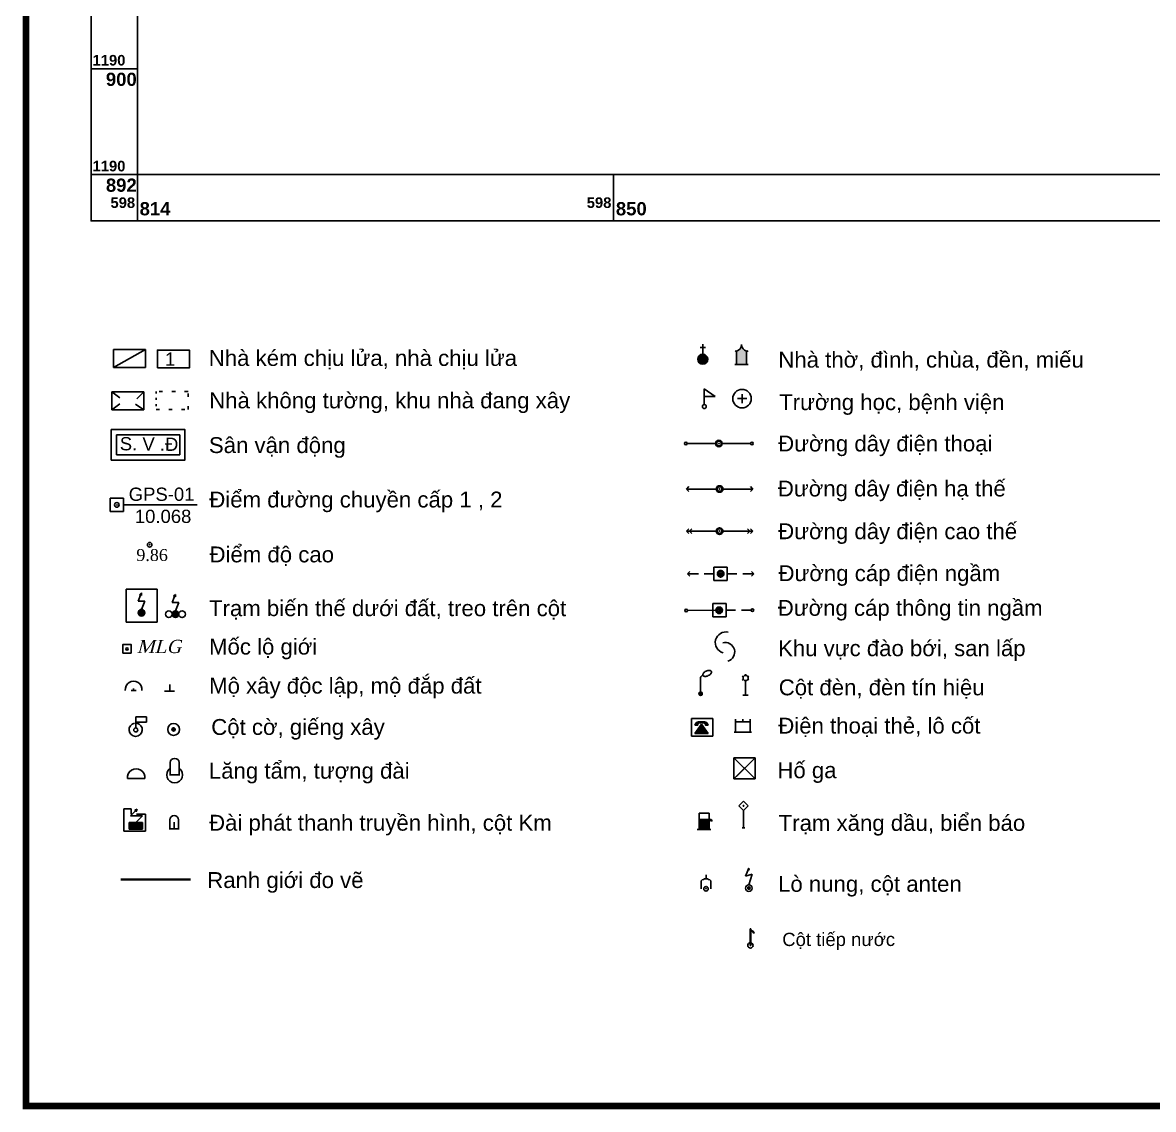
# Model space of a CAD drawing. Header units: millimetres. Extents: x 598805 to 599216, y 1190821 to 1191401.
# Drawn here: x 598805.3 to 598890.8, y 1190821.4 to 1190903.5 of the extents above; entities that cross this region are included whole.
import ezdxf
from ezdxf.enums import TextEntityAlignment as Align

# ---------------------------------------------------------------- set-up
doc = ezdxf.new("R2010")
doc.units = ezdxf.units.MM
doc.header["$PDMODE"] = 32
doc.header["$PDSIZE"] = 0.35
doc.linetypes.add('CHAMCHAM', pattern=[0.48, 0.13, -0.35])
doc.linetypes.add('GACH2', pattern=[3, 2, -1])
for name, color, linetype in [('BE CHIM', 62, 'GACH2'), ('CAP THONG TIN NGAM', 5, 'Continuous'), ('DANDUNG', 7, 'Continuous'), ('diem', 2, 'Continuous'), ('Docao', 22, 'Continuous'), ('GHICHU', 2, 'Continuous'), ('hl', 5, 'Continuous'), ('KHUNG BAN DO', 5, 'Continuous'), ('KTN', 7, 'Continuous'), ('NHA KIEN CO', 1, 'Continuous'), ('NHA TAM', 30, 'Continuous'), ('RANH', 7, 'Continuous'), ('TOADO', 1, 'Continuous'), ('TRAM BIEN THE', 230, 'Continuous'), ('VANHOA', 255, 'Continuous')]:
    doc.layers.add(name, color=color, linetype=linetype)
doc.layers.add('Level 18', color=7, linetype='Continuous', lineweight=0)
doc.styles.add('Arial', font='arialbd.ttf')
doc.styles.add('HELVETICA', font='arial.ttf')
doc.styles.add('TIMES', font='times.ttf')
doc.styles.add('TXT', font='')
doc.styles.add('VN-Helve', font='')
doc.styles.add('VNTIME-GC', font='', dxfattribs={"oblique": 15})
doc.styles.get('TXT').set_extended_font_data('.VnArial')
doc.styles.get('VN-Helve').set_extended_font_data('VNI-Helve')
doc.styles.get('VNTIME-GC').set_extended_font_data('.VnTime')

# ---------------------------------------------------------------- blocks, each defined once
blk = doc.blocks.new('TRAM BIEN THE TREN COT')
blk.add_hatch(color=256).paths.add_polyline_path([(0, 3), (-0.27, 2.73), (0.01, 2.61)])
h = blk.add_hatch(color=256)
edge = h.paths.add_edge_path()
edge.add_arc((0, 0), 0.5, 0, 360)
for p, q in [((-0.51, 1.75), (-0.13, 2.67)), ((0.51, 1.75), (-0.51, 1.75)), ((0, 3), (-0.27, 2.73)), ((0.01, 2.61), (-0.27, 2.73)), ((0.01, 2.61), (0, 3)), ((0, 0.5), (0.51, 1.75))]:
    blk.add_line(p, q)
for centre in [(-1, 0), (0, 0), (1, 0)]:
    blk.add_circle(centre, 0.5)
blk = doc.blocks.new('*X42')
at = {"color": 0}
for p, q in [((-0.25, 0), (0, 0.25)), ((0, -0.25), (-0.25, 0)), ((-0.23, -0.1), (0.1, 0.23)), ((0.1, -0.23), (-0.23, 0.1)), ((-0.18, -0.18), (0.18, 0.18)), ((0.18, -0.18), (-0.18, 0.18)), ((0.23, -0.1), (-0.1, 0.23)), ((-0.1, -0.23), (0.23, 0.1)), ((0.25, 0), (0, 0.25)), ((0, -0.25), (0.25, 0))]:
    blk.add_line(p, q, dxfattribs=at)
blk = doc.blocks.new('TUONG DAI BIA TUONG NIEM')
for p, q in [((-0.7, 1.86), (-0.7, 0)), ((0.7, 0), (0.7, 1.86)), ((-0.8, 0), (0.8, 0))]:
    blk.add_line(p, q)
for centre, radius, start, end in [((0, 1.8), 0.703, 5.5221, 174.4779), ((0, 0), 1.2, 125.6853, 54.3147)]:
    blk.add_arc(centre, radius, start, end)
blk = doc.blocks.new('VCOTDEN')
blk.add_line((0, 0), (0, 2.43))
at = {"flags": 128}
blk.add_lwpolyline([(1.62, 3.36, 0.165067), (1.53, 3.46, 0.105723), (1.32, 3.52, 0.068875), (1.1, 3.5, 0.055065), (0.83, 3.41, 0.055065), (0.58, 3.26, 0.068875), (0.43, 3.1, 0.105723), (0.34, 2.91, 0.165067), (0.35, 2.77, 0.165067), (0.45, 2.67, 0.105723), (0.65, 2.62, 0.068875), (0.88, 2.63, 0.055065), (1.15, 2.73, 0.055065), (1.39, 2.87, 0.068875), (1.55, 3.04, 0.105723), (1.64, 3.23, 0.165067)], format="xyb", close=True, dxfattribs=at)
blk.add_lwpolyline([(0, 2.43), (0.04, 2.54), (0.12, 2.65), (0.23, 2.73), (0.35, 2.77)], dxfattribs=at)
at = {"const_width": 0.371}
blk.add_lwpolyline([(-0.19, 0, 1), (0.19, 0, 1)], format="xyb", close=True, dxfattribs=at)
blk = doc.blocks.new('capdien')
for p, q in [((604326.743, 1192945.086), (604326.919, 1192945.263)), ((604326.743, 1192945.086), (604326.919, 1192944.909)), ((604331.743, 1192945.086), (604331.566, 1192945.263)), ((604331.743, 1192945.086), (604331.566, 1192944.91))]:
    blk.add_line(p, q)
at = {"linetype": 'Continuous'}
for p, q in [((604327.575, 1192945.086), (604326.743, 1192945.086)), ((604328.743, 1192945.086), (604328.01, 1192945.086)), ((604328.727, 1192945.572), (604329.727, 1192945.577)), ((604328.732, 1192944.572), (604328.727, 1192945.572)), ((604329.727, 1192945.577), (604329.732, 1192944.577)), ((604329.743, 1192945.086), (604330.475, 1192945.086)), ((604330.91, 1192945.086), (604331.743, 1192945.086)), ((604329.732, 1192944.577), (604328.732, 1192944.572))]:
    blk.add_line(p, q, dxfattribs=at)
blk.add_circle((604329.243, 1192945.086), 0.25)
blk.add_circle((604329.243, 1192945.086), 0.25)
blk.add_ellipse((604329.246, 1192945.085), major_axis=(-0.053, 0.053), ratio=1, dxfattribs=at)
blk.add_point((604329.243, 1192945.086))
blk.add_point((604329.243, 1192945.086))
blk = doc.blocks.new('bbbb')
blk.add_hatch(color=7).paths.add_polyline_path([(603883.218, 1193040.914, 1), (603883.268, 1193040.914, 1)])
at = {"color": 7}
for p, q in [((603883.243, 1193041.267), (603882.89, 1193040.914)), ((603883.243, 1193040.56), (603882.89, 1193040.914)), ((603883.243, 1193041.267), (603883.597, 1193040.914)), ((603883.243, 1193040.56), (603883.597, 1193040.914)), ((603883.243, 1193039.267), (603883.243, 1193040.56)), ((603883.243, 1193039.267), (603883.143, 1193039.267)), ((603883.243, 1193039.267), (603883.343, 1193039.267))]:
    blk.add_line(p, q, dxfattribs=at)
blk.add_circle((603883.243, 1193040.914), 0.025, dxfattribs=at)

msp = doc.modelspace()

# ---------------------------------------------------------------- hatches: boundary and pattern name
for points in [[(598859.301, 1190877.657), (598859.673, 1190877.657), (598860.045, 1190877.657), (598860.045, 1190878.649, -0.320789), (598859.673, 1190879.157, -0.320789), (598859.301, 1190878.649)], [(598814.309, 1190860.391), (598814.173, 1190860.253), (598814.312, 1190860.197)], [(598856.83, 1190850.564, -0.389172), (598856.933, 1190850.396), (598857.144, 1190850.394, 0.271447), (598856.873, 1190850.655), (598856.408, 1190850.655, 0.281876), (598856.144, 1190850.394), (598856.362, 1190850.394, -0.400466), (598856.455, 1190850.564)], [(598856.644, 1190850.465), (598857.144, 1190849.765), (598856.144, 1190849.765)], [(598857.217, 1190843.27), (598857.217, 1190842.501), (598856.467, 1190842.501), (598856.467, 1190843.27)], [(598857.369, 1190843.27), (598857.46, 1190843.152), (598857.371, 1190843.147), (598857.328, 1190843.203), (598857.217, 1190843.203), (598857.217, 1190843.27)], [(598813.377, 1190842.541), (598814.377, 1190842.541), (598814.377, 1190843.041), (598813.377, 1190843.041)]]:
    msp.add_hatch(color=256).paths.add_polyline_path(points)
h = msp.add_hatch(color=256)
edge = h.paths.add_edge_path()
edge.add_arc((598814.309, 1190858.891), 0.25, 0, 360)
h = msp.add_hatch()
h.set_pattern_fill('ANSI31', color=256, scale=0.0025, style=0)
h.set_pattern_definition([(45, (598813.877321, 1190842.540826), (-0.00561266, 0.00561266), [])])
h.paths.add_polyline_path([(598813.99, 1190844.041), (598813.804, 1190843.967), (598813.916, 1190843.854)])
h = msp.add_hatch(color=256)
h.paths.add_polyline_path([(598860.223, 1190839.58), (598860.119, 1190839.492), (598860.185, 1190839.485)])
h.paths.add_polyline_path([(598860.223, 1190839.58), (598860.185, 1190839.485), (598860.236, 1190839.444)])

# ---------------------------------------------------------------- linework, layer by layer
for p, q in [((598856.74, 1190878.428), (598856.74, 1190879.178)), ((598856.54, 1190878.928), (598856.94, 1190878.928)), ((598859.301, 1190878.649), (598859.301, 1190877.657)), ((598860.045, 1190878.649), (598860.045, 1190877.657)), ((598859.673, 1190877.657), (598859.173, 1190877.657)), ((598859.673, 1190877.657), (598860.173, 1190877.657)), ((598856.856, 1190874.622), (598856.856, 1190875.822)), ((598857.674, 1190875.231), (598856.856, 1190875.822)), ((598856.856, 1190875.232), (598857.674, 1190875.231)), ((598859.709, 1190875.071), (598859.359, 1190875.071)), ((598859.459, 1190875.071), (598859.459, 1190875.071)), ((598859.709, 1190875.071), (598859.709, 1190875.421)), ((598859.709, 1190875.071), (598860.059, 1190875.071)), ((598859.709, 1190875.071), (598859.709, 1190874.721)), ((598857.708, 1190871.676), (598855.558, 1190871.676)), ((598858.208, 1190871.676), (598860.358, 1190871.676)), ((598855.514, 1190868.241), (598855.691, 1190868.418)), ((598855.514, 1190868.241), (598855.691, 1190868.064)), ((598857.764, 1190868.241), (598855.514, 1190868.241)), ((598858.264, 1190868.241), (598860.514, 1190868.241)), ((598860.514, 1190868.241), (598860.337, 1190868.418)), ((598860.514, 1190868.241), (598860.337, 1190868.064)), ((598855.514, 1190865.06), (598855.691, 1190865.237)), ((598855.514, 1190865.06), (598855.691, 1190864.883)), ((598857.764, 1190865.06), (598855.514, 1190865.06)), ((598855.725, 1190865.06), (598855.902, 1190865.237)), ((598855.725, 1190865.06), (598855.902, 1190864.883)), ((598858.264, 1190865.06), (598860.514, 1190865.06)), ((598860.303, 1190865.06), (598860.126, 1190865.237)), ((598860.303, 1190865.06), (598860.126, 1190864.883)), ((598860.514, 1190865.06), (598860.337, 1190865.237)), ((598860.514, 1190865.06), (598860.337, 1190864.883)), ((598813.157, 1190860.678), (598815.5, 1190860.678)), ((598813.157, 1190858.168), (598813.157, 1190860.678)), ((598814.056, 1190859.764), (598814.242, 1190860.225)), ((598814.309, 1190860.391), (598814.173, 1190860.253)), ((598814.312, 1190860.197), (598814.173, 1190860.253)), ((598814.312, 1190860.197), (598814.309, 1190860.391)), ((598815.5, 1190860.678), (598815.5, 1190858.168)), ((598814.566, 1190859.766), (598814.056, 1190859.764)), ((598814.309, 1190859.141), (598814.566, 1190859.766)), ((598857.737, 1190859.071), (598855.587, 1190859.057)), ((598815.5, 1190858.168), (598813.157, 1190858.168)), ((598859.969, 1190854.148), (598859.969, 1190854.248)), ((598816.443, 1190852.965), (598816.443, 1190853.465)), ((598859.709, 1190854.098), (598859.799, 1190854.048)), ((598859.799, 1190853.848), (598859.709, 1190853.798)), ((598859.969, 1190852.648), (598859.969, 1190853.748)), ((598860.229, 1190854.098), (598860.149, 1190854.048)), ((598860.149, 1190853.858), (598860.229, 1190853.808)), ((598816.063, 1190852.965), (598816.813, 1190852.965)), ((598859.769, 1190852.648), (598860.169, 1190852.648)), ((598813.879, 1190850.18), (598813.879, 1190851.03)), ((598813.879, 1190851.03), (598814.679, 1190851.03)), ((598814.679, 1190851.03), (598814.679, 1190850.63)), ((598855.882, 1190850.883), (598857.492, 1190850.883)), ((598855.882, 1190849.553), (598855.882, 1190850.883)), ((598857.492, 1190850.883), (598857.492, 1190849.553)), ((598859.217, 1190849.851), (598859.217, 1190850.851)), ((598859.767, 1190850.651), (598859.767, 1190850.851)), ((598860.317, 1190849.851), (598860.317, 1190850.851)), ((598814.679, 1190850.63), (598813.879, 1190850.63)), ((598856.644, 1190850.465), (598856.144, 1190849.765)), ((598856.644, 1190850.465), (598857.144, 1190849.765)), ((598860.317, 1190850.651), (598859.217, 1190850.651)), ((598857.492, 1190849.553), (598855.882, 1190849.553)), ((598856.144, 1190849.765), (598857.144, 1190849.765)), ((598859.117, 1190849.851), (598860.417, 1190849.851)), ((598859.097, 1190846.327), (598860.697, 1190847.927)), ((598859.097, 1190847.927), (598859.097, 1190846.327)), ((598860.697, 1190847.927), (598859.097, 1190847.927)), ((598859.097, 1190847.927), (598860.697, 1190846.327)), ((598860.697, 1190846.327), (598860.697, 1190847.927)), ((598813.261, 1190846.352), (598814.561, 1190846.352)), ((598859.097, 1190846.327), (598860.697, 1190846.327)), ((598812.966, 1190842.384), (598812.966, 1190844.064)), ((598812.966, 1190844.064), (598813.526, 1190844.064)), ((598813.526, 1190844.064), (598813.526, 1190843.654)), ((598813.99, 1190844.041), (598813.804, 1190843.967)), ((598813.99, 1190844.041), (598813.916, 1190843.854)), ((598813.49, 1190843.541), (598813.86, 1190843.911)), ((598814.38, 1190843.541), (598813.49, 1190843.541)), ((598813.526, 1190843.654), (598813.546, 1190843.654)), ((598813.916, 1190843.854), (598813.804, 1190843.967)), ((598813.877, 1190843.041), (598814.38, 1190843.541)), ((598813.946, 1190843.654), (598814.626, 1190843.654)), ((598814.626, 1190843.654), (598814.626, 1190842.384)), ((598816.465, 1190843.227), (598816.465, 1190842.552)), ((598817.115, 1190842.552), (598817.115, 1190843.227)), ((598857.217, 1190843.751), (598856.467, 1190843.751)), ((598856.467, 1190843.751), (598856.467, 1190842.501)), ((598856.467, 1190843.27), (598857.217, 1190843.27)), ((598856.467, 1190842.501), (598856.467, 1190843.27)), ((598857.217, 1190842.501), (598857.217, 1190843.751)), ((598857.217, 1190843.27), (598857.369, 1190843.27)), ((598857.217, 1190843.27), (598857.217, 1190843.203)), ((598857.217, 1190843.27), (598857.217, 1190842.501)), ((598857.217, 1190843.203), (598857.328, 1190843.203)), ((598857.328, 1190843.203), (598857.371, 1190843.147)), ((598857.369, 1190843.27), (598857.46, 1190843.152)), ((598857.371, 1190843.147), (598857.46, 1190843.152)), ((598814.626, 1190842.384), (598812.966, 1190842.384)), ((598814.377, 1190843.041), (598813.377, 1190843.041)), ((598813.377, 1190843.041), (598813.377, 1190842.541)), ((598813.377, 1190842.541), (598814.377, 1190842.541)), ((598814.377, 1190842.541), (598814.377, 1190843.041)), ((598816.415, 1190842.552), (598816.79, 1190842.552)), ((598816.79, 1190842.552), (598816.79, 1190843.052)), ((598816.79, 1190842.552), (598817.165, 1190842.552)), ((598856.842, 1190842.501), (598856.327, 1190842.501)), ((598856.467, 1190842.501), (598857.217, 1190842.501)), ((598857.217, 1190842.501), (598856.467, 1190842.501)), ((598856.842, 1190842.501), (598857.341, 1190842.501)), ((598856.983, 1190838.773), (598856.983, 1190839.073)), ((598859.973, 1190838.97), (598860.223, 1190839.58)), ((598860.473, 1190839.121), (598859.973, 1190838.97)), ((598860.223, 1190839.58), (598860.119, 1190839.492)), ((598860.119, 1190839.492), (598860.185, 1190839.485)), ((598860.236, 1190839.444), (598860.185, 1190839.485)), ((598860.223, 1190839.58), (598860.236, 1190839.444)), ((598860.223, 1190838.33), (598860.473, 1190839.121)), ((598856.608, 1190838.023), (598856.608, 1190838.623)), ((598857.358, 1190838.023), (598857.358, 1190838.623)), ((598857.358, 1190838.623), (598857.358, 1190838.623))]:
    msp.add_line(p, q)
at = {"linetype": 'Continuous'}
for p, q in [((598858.487, 1190859.075), (598859.22, 1190859.08)), ((598859.654, 1190859.082), (598860.387, 1190859.087))]:
    msp.add_line(p, q, dxfattribs=at)
at = {"color": 5, "lineweight": 30, "const_width": 0.5}
msp.add_lwpolyline([(598805.576, 1190821.602), (599211.076, 1190821.602), (599211.076, 1191401.102), (598805.576, 1191401.102)], close=True, dxfattribs=at)
for points in [[(598810.5, 1191326.5), (599206.5, 1191326.5), (599206.5, 1190888.5), (598810.5, 1190888.5)], [(598814, 1191323), (599203, 1191323), (599203, 1190892), (598814, 1190892)], [(598810.5, 1190892), (598814, 1190892), (598814, 1190888.5), (598810.5, 1190888.5)]]:
    msp.add_lwpolyline(points, close=True)
for points, const_width in [([(598856.553, 1190878.053, 1), (598856.928, 1190878.053, 1)], 0.375), ([(598860.148, 1190838.08, 1), (598860.298, 1190838.08, 1)], 0.15)]:
    msp.add_lwpolyline(points, format="xyb", close=True, dxfattribs=dict(const_width=const_width))
for points in [[(598813.525, 1190853.012), (598813.905, 1190853.012)], [(598813.71, 1190853.012), (598813.71, 1190853.164)]]:
    msp.add_lwpolyline(points)
msp.add_lwpolyline([(598856.144, 1190850.394, -0.281876), (598856.408, 1190850.655), (598856.873, 1190850.655, -0.271447), (598857.144, 1190850.394), (598856.933, 1190850.396, 0.389172), (598856.83, 1190850.564), (598856.455, 1190850.564, 0.400466), (598856.362, 1190850.394), (598856.144, 1190850.394)], format="xyb")
for centre, radius in [((598856.74, 1190878.053), 0.375), ((598859.709, 1190875.071), 0.7), ((598856.856, 1190874.472), 0.15), ((598855.458, 1190871.676), 0.1), ((598857.958, 1190871.676), 0.25), ((598857.958, 1190871.676), 0.25), ((598860.458, 1190871.676), 0.1), ((598858.014, 1190868.241), 0.25), ((598858.014, 1190868.241), 0.25), ((598858.014, 1190865.06), 0.25), ((598858.014, 1190865.06), 0.25), ((598814.309, 1190858.891), 0.25), ((598855.487, 1190859.056), 0.1), ((598857.987, 1190859.072), 0.25), ((598857.987, 1190859.072), 0.25), ((598860.487, 1190859.087), 0.1), ((598813.879, 1190850.03), 0.15), ((598816.741, 1190850.065), 0.45), ((598816.741, 1190850.065), 0.125), ((598860.223, 1190838.08), 0.25)]:
    msp.add_circle(centre, radius)
for centre, radius, start, end in [((598859.132, 1190879.163), 0.541, 288.18396, 359.32658), ((598860.214, 1190879.163), 0.541, 180.67342, 252.64832), ((598859.273, 1190878.773), 0.127, 223.39521, 282.37513), ((598860.073, 1190878.773), 0.127, 257.62487, 316.60479), ((598858.487, 1190856.633), 0.801, 76.71418, 254.97285), ((598858.432, 1190855.925), 0.72, 285.58966, 105.03375), ((598813.715, 1190853.088), 0.629, 353.5206, 186.4794), ((598859.98, 1190853.955), 0.2, 359.62392, 359.62335), ((598813.871, 1190850.047), 0.5, 101.46725, 78.51631), ((598813.911, 1190846.445), 0.657, 351.82877, 188.17123), ((598816.79, 1190843.227), 0.325, 0.08223, 179.91777), ((598856.983, 1190838.23), 0.544, 46.39718, 133.60282)]:
    msp.add_arc(centre, radius, start, end)
for p in [(598857.958, 1190871.676), (598857.958, 1190871.676), (598858.014, 1190868.241), (598858.014, 1190868.241), (598858.014, 1190865.06), (598858.014, 1190865.06), (598857.987, 1190859.072), (598857.987, 1190859.072), (598856.983, 1190838.023)]:
    msp.add_point(p)
msp.add_trace([(598813.886, 1190846.352), (598813.936, 1190846.352), (598813.886, 1190846.402), (598813.936, 1190846.402)])
at = {"layer": 'BE CHIM', "color": 6, "linetype": 'CHAMCHAM', "ltscale": 2}
for p, q in [((598817.83, 1190875.601), (598815.41, 1190875.601)), ((598817.83, 1190874.251), (598817.83, 1190875.601)), ((598815.41, 1190874.251), (598817.83, 1190874.251))]:
    msp.add_line(p, q, dxfattribs=at)
at = {"layer": 'BE CHIM', "color": 6, "linetype": 'CHAMCHAM'}
msp.add_line((598815.41, 1190875.601), (598815.41, 1190874.251), dxfattribs=at)
at = {"layer": 'BE CHIM'}
for p, q in [((598859.097, 1190847.927), (598860.697, 1190847.927)), ((598859.097, 1190846.327), (598859.097, 1190847.927)), ((598859.097, 1190847.927), (598860.697, 1190846.327)), ((598860.697, 1190847.927), (598859.097, 1190846.327)), ((598860.697, 1190847.927), (598860.697, 1190846.327)), ((598860.697, 1190846.327), (598859.097, 1190846.327))]:
    msp.add_line(p, q, dxfattribs=at)
at = {"layer": 'BE CHIM', "color": 7, "linetype": 'Continuous'}
for points in [[(598812.026, 1190872.729), (598817.599, 1190872.729), (598817.599, 1190870.425), (598812.026, 1190870.425)], [(598812.426, 1190872.329), (598817.199, 1190872.329), (598817.199, 1190870.825), (598812.426, 1190870.825)]]:
    msp.add_lwpolyline(points, close=True, dxfattribs=at)
at = {"layer": 'CAP THONG TIN NGAM'}
for p, q in [((598857.503, 1190858.578), (598857.503, 1190859.578)), ((598857.503, 1190859.578), (598858.503, 1190859.578)), ((598858.503, 1190859.578), (598858.503, 1190858.578)), ((598858.503, 1190858.578), (598857.503, 1190858.578))]:
    msp.add_line(p, q, dxfattribs=at)
msp.add_circle((598858.001, 1190859.071), 0.075, dxfattribs=at)
at = {"layer": 'diem'}
msp.add_point((598814.929, 1190864.025), dxfattribs=at)
at = {"layer": 'Docao', "color": 0}
for points in [[(598860.311, 1190833.746), (598860.311, 1190834.996)], [(598860.311, 1190834.996), (598860.361, 1190834.996)], [(598860.361, 1190834.896), (598860.361, 1190834.996)], [(598860.361, 1190834.896), (598860.529, 1190834.828), (598860.634, 1190834.694)], [(598860.361, 1190833.746), (598860.361, 1190834.849)], [(598860.361, 1190834.849), (598860.501, 1190834.794), (598860.602, 1190834.658), (598860.634, 1190834.694)], [(598860.311, 1190833.746), (598860.361, 1190833.746)]]:
    msp.add_lwpolyline(points, dxfattribs=at)
msp.add_circle((598860.337, 1190833.746), 0.2, dxfattribs=at)
at = {"layer": 'KTN'}
for points in [[(598814, 1190900), (598810.5, 1190900)], [(598814, 1190892), (598810.5, 1190892)], [(598814, 1190892), (598814, 1190888.5)], [(598850, 1190892), (598850, 1190888.5)]]:
    msp.add_lwpolyline(points, dxfattribs=at)
at = {"layer": 'NHA KIEN CO', "color": 6}
msp.add_lwpolyline([(598815.518, 1190877.388), (598817.938, 1190877.388), (598817.938, 1190878.738), (598815.518, 1190878.738), (598815.518, 1190877.388)], dxfattribs=at)
at = {"layer": 'NHA TAM'}
for p, q in [((598814.609, 1190878.778), (598812.189, 1190878.778)), ((598812.189, 1190878.778), (598812.189, 1190877.428)), ((598812.189, 1190877.428), (598814.609, 1190878.778)), ((598814.609, 1190877.428), (598814.609, 1190878.778)), ((598812.189, 1190877.428), (598814.609, 1190877.428)), ((598814.489, 1190875.587), (598812.069, 1190875.587)), ((598812.069, 1190875.587), (598812.069, 1190874.237)), ((598814.489, 1190874.237), (598814.489, 1190875.587)), ((598812.069, 1190874.237), (598814.489, 1190874.237))]:
    msp.add_line(p, q, dxfattribs=at)
for points in [[(598812.069, 1190875.587), (598812.664, 1190875.13)], [(598814.489, 1190875.587), (598813.957, 1190875.059)], [(598812.069, 1190874.237), (598812.669, 1190874.687)], [(598814.489, 1190874.237), (598813.859, 1190874.644)]]:
    msp.add_lwpolyline(points, dxfattribs=at)
at = {"layer": 'RANH', "color": 1, "const_width": 0.18}
msp.add_lwpolyline([(598812.744, 1190838.716), (598818.026, 1190838.716)], dxfattribs=at)
at = {"layer": 'TOADO', "color": 7}
for p, q in [((598811.949, 1190867.54), (598812.949, 1190867.54)), ((598811.949, 1190866.54), (598811.949, 1190867.54)), ((598812.949, 1190867.54), (598812.949, 1190866.54)), ((598812.949, 1190866.54), (598811.949, 1190866.54)), ((598812.949, 1190867.04), (598818.528, 1190867.04))]:
    msp.add_line(p, q, dxfattribs=at)
msp.add_point((598812.449, 1190867.04), dxfattribs=at)
at = {"layer": 'VANHOA'}
for p, q in [((598812.891, 1190856.481), (598813.541, 1190856.481)), ((598812.891, 1190855.831), (598812.891, 1190856.481)), ((598813.541, 1190856.481), (598813.541, 1190855.831)), ((598813.541, 1190855.831), (598812.891, 1190855.831))]:
    msp.add_line(p, q, dxfattribs=at)
for centre, radius in [((598812.889, 1190856.474), 0.00025), ((598812.889, 1190856.474), 0.00025), ((598813.215, 1190856.15), 0.0962), ((598813.544, 1190856.474), 0.00025), ((598813.544, 1190856.474), 0.00025)]:
    msp.add_circle(centre, radius, dxfattribs=at)

# ---------------------------------------------------------------- block references
at = {"xscale": 0.5, "yscale": 0.5, "zscale": 0.5}
msp.add_blockref('*X42', (598816.741, 1190850.065), dxfattribs=at)
at = {"layer": 'BE CHIM', "color": 6, "linetype": 'ByBlock'}
for name, p in [('capdien', (-5471.154, -2083.249)), ('bbbb', (-5023.426, -2196.625))]:
    msp.add_blockref(name, p, dxfattribs=at)
at = {"layer": 'DANDUNG', "xscale": 0.5, "yscale": 0.5, "zscale": 0.5}
msp.add_blockref('VCOTDEN', (598856.577, 1190852.768), dxfattribs=at)
at = {"layer": 'TRAM BIEN THE', "xscale": 0.5, "yscale": 0.5, "zscale": 0.5}
msp.add_blockref('TRAM BIEN THE TREN COT', (598816.877, 1190858.776), dxfattribs=at)
at = {"layer": 'VANHOA', "xscale": 0.5, "yscale": 0.5, "zscale": 0.5}
msp.add_blockref('TUONG DAI BIA TUONG NIEM', (598816.819, 1190846.632), dxfattribs=at)

# ---------------------------------------------------------------- texts
at = {"layer": 'Docao', "color": 0, "style": 'TIMES'}
msp.add_text('9.86', height=0.9, dxfattribs=at).set_placement((598813.924, 1190863.7), align=Align.TOP_LEFT)
at = {"layer": 'GHICHU', "style": 'VNTIME-GC', "oblique": 15}
msp.add_text('MLG', height=1, dxfattribs=at).set_placement((598813.951, 1190855.841))
at = {"layer": 'hl', "style": 'Arial'}
for s, height, p in [('1190', 0.8, (598811.854, 1190900.247)), ('900', 1, (598812.786, 1190898.705)), ('1190', 0.8, (598811.854, 1190892.247)), ('892', 1, (598812.786, 1190890.705))]:
    msp.add_text(s, height=height, dxfattribs=at).set_placement(p, align=Align.CENTER)
for p in [(598813.831, 1190889.484), (598849.831, 1190889.484)]:
    msp.add_text('598', height=0.8, dxfattribs=at).set_placement(p, align=Align.RIGHT)
for s, p in [('814', (598814.17, 1190888.924)), ('850', (598850.17, 1190888.924))]:
    msp.add_text(s, height=1, dxfattribs=at).set_placement(p)
at = {"layer": 'KHUNG BAN DO', "color": 7, "style": 'HELVETICA'}
for s, height, p in [('Nhà kém chịu lửa, nhà chịu lửa', 1.2, (598819.399, 1190877.542)), ('Nhà thờ, đình, chùa, đền, miếu', 1.2, (598862.45, 1190877.417)), ('Nhà không tường, khu nhà đang xây', 1.2, (598819.428, 1190874.339)), ('Trường học, bệnh viện', 1.2, (598862.511, 1190874.203)), ('Sân vận động', 1.2, (598819.407, 1190870.958)), ('Đường dây điện thoại', 1.2, (598862.437, 1190871.081)), ('Đường dây điện hạ thế', 1.2, (598862.417, 1190867.678)), ('Điểm đường chuyền cấp 1 , 2', 1.2, (598819.438, 1190866.845)), ('Đường dây điện cao thế', 1.2, (598862.44, 1190864.448)), ('Điểm độ cao', 1.2, (598819.455, 1190862.697)), ('Đường cáp điện ngầm', 1.2, (598862.464, 1190861.277)), ('Trạm biến thế dưới đất, treo trên cột', 1.2, (598819.415, 1190858.63)), ('Đường cáp thông tin ngầm', 1.2, (598862.407, 1190858.657)), ('Mốc lộ giới ', 1.2, (598819.417, 1190855.728)), ('Khu vực đào bới, san lấp', 1.2, (598862.428, 1190855.606)), ('Mộ xây độc lập, mộ đắp đất', 1.2, (598819.426, 1190852.776)), ('Cột đèn, đèn tín hiệu', 1.2, (598862.482, 1190852.648)), ('Cột cờ, giếng xây', 1.2, (598819.583, 1190849.655)), ('Điện thoại thẻ, lô cốt', 1.2, (598862.448, 1190849.754)), ('Lăng tẩm, tượng đài', 1.2, (598819.407, 1190846.348)), ('Hố ga', 1.2, (598862.377, 1190846.385)), ('Đài phát thanh truyền hình, cột Km', 1.2, (598819.42, 1190842.417)), ('Trạm xăng dầu, biển báo', 1.2, (598862.476, 1190842.402)), ('Ranh giới đo vẽ', 1.2, (598819.282, 1190838.083)), ('Lò nung, cột anten', 1.2, (598862.43, 1190837.796)), ('Cột tiếp nước', 1, (598862.747, 1190833.699))]:
    msp.add_text(s, height=height, dxfattribs=at).set_placement(p)
at = {"layer": 'KHUNG BAN DO', "color": 0, "style": 'HELVETICA'}
msp.add_text('S. V .Đ', height=1, rotation=359.33593, dxfattribs=at).set_placement((598812.666, 1190871.168))
at = {"layer": 'Level 18', "color": 7, "linetype": 'Continuous', "lineweight": 0, "style": 'TXT'}
msp.add_text('1', height=1, dxfattribs=at).set_placement((598816.479, 1190878.063), align=Align.MIDDLE)
at = {"layer": 'TOADO', "color": 0, "style": 'VN-Helve'}
msp.add_text('GPS-01', height=1, dxfattribs=at).set_placement((598815.83, 1190867.047), align=Align.BOTTOM_CENTER)
msp.add_text('10.068', height=1, dxfattribs=at).set_placement((598815.945, 1190866.675), align=Align.TOP_CENTER)

doc.saveas('drawing.dxf')
